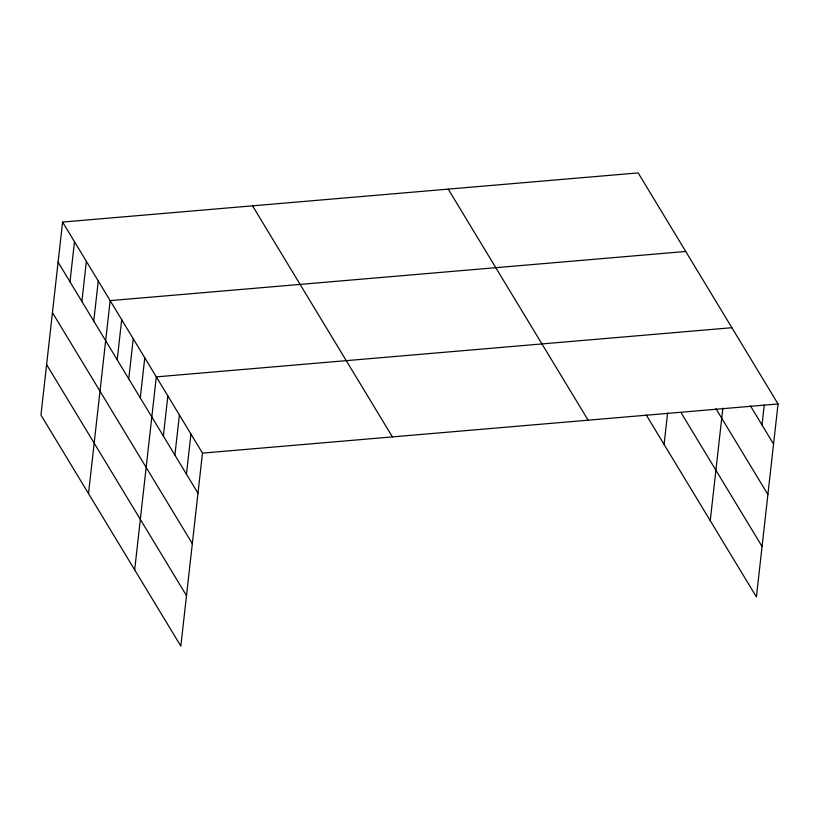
<?xml version="1.0" encoding="UTF-8"?>
<svg xmlns="http://www.w3.org/2000/svg" width="819" height="819" viewBox="0 0 819 819"><rect width="100%" height="100%" fill="white"/><g stroke="black" fill="none" stroke-linecap="round" stroke-linejoin="round"><path stroke-width="1.23" d="M62.592 222.062L40.95 415.038L180.835 646.099L202.477 453.122L62.592 222.062L638.165 172.901L778.05 403.962L756.408 596.938L646.242 414.977M69.994 281.797L74.488 241.707M81.88 301.433L86.374 261.343M93.765 321.079L98.27 280.989M88.513 493.601L110.155 300.624L685.728 251.464M117.199 359.776L121.693 319.686M128.737 378.839L133.241 338.749M140.284 397.901L144.779 357.811M134.674 569.85L156.316 376.873L731.889 327.713M163.36 436.025L167.854 395.935M174.897 455.088L179.402 414.998M186.445 474.15L190.94 434.06M664.086 444.441L667.618 412.909M710.247 520.689L722.86 408.159M762.008 424.989L764.26 404.944M202.477 453.122L778.05 403.962M750.47 405.927L773.556 444.052M715.96 408.722L767.894 494.502M681.285 413.052L762.059 546.478M448.228 189.128L588.114 420.178M252.539 205.845L392.414 436.896M58.098 262.162L197.983 493.212M52.436 312.612L192.322 543.662M46.611 364.588L186.497 595.638"/></g></svg>
